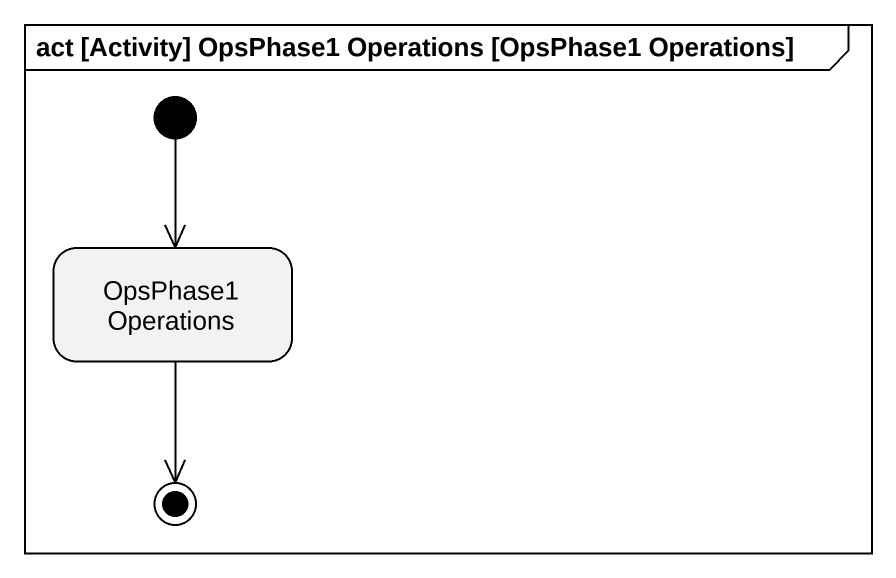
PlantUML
@startuml
mainframe act [Activity] OpsPhase1 Operations [OpsPhase1 Operations]
hide empty description
state "OpsPhase1 Operations" as OpsPhase1_Operations
[*] --> OpsPhase1_Operations
OpsPhase1_Operations --> [*]
@enduml
